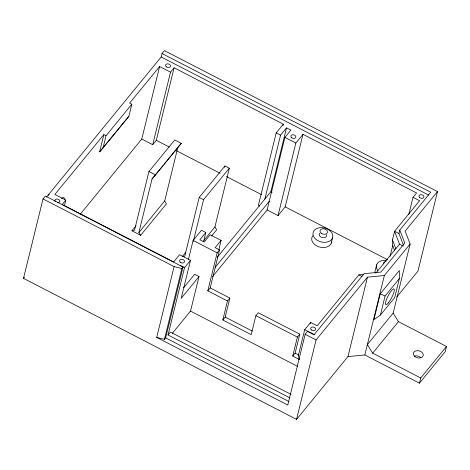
<?xml version="1.0" encoding="UTF-8"?>
<svg xmlns="http://www.w3.org/2000/svg" width="470" height="470" viewBox="0 0 470 470"><rect width="100%" height="100%" fill="white"/><g stroke="black" fill="none" stroke-linecap="round" stroke-linejoin="round"><path stroke-width="0.7" d="M46.407 197.194L161.181 56.976L162.032 53.521L164.412 50.613L437.5 191.596L405.152 231.111L410.122 244.024L384.343 275.52L367.464 277.153L347.953 356.601L296.558 419.387L23.5 278.369L43.017 198.922L45.396 196.013L183.03 267.066L165.64 337.877L164.447 339.334L156.704 337.407L174.094 266.596L43.017 198.922M64.396 205.778L65.794 200.091L54.867 194.451L103.852 134.608L106.038 135.736L103.065 147.827L99.611 151.88L103.852 134.608M103.065 147.827L128.851 116.331L131.817 104.24L129.632 103.112L159.6 66.505L170.522 72.145L152.709 144.678L141.781 139.044L159.6 66.505M152.709 144.678L156.281 140.319L174.094 67.78L283.328 124.174L282.981 125.596M148.943 171.509L134.526 230.218L131.917 230.817L140.653 235.329L166.439 203.833L164.676 200.978L177.825 147.451L181.279 143.397L174.728 140.013L148.943 171.509L155.5 174.893L181.279 143.397M140.653 235.329L138.897 232.48L152.045 178.947L163.09 165.452M203.874 240.423L214.925 226.922L229.342 168.213L224.977 165.957L199.192 197.453L184.775 256.162L182.818 256.614M164.447 339.334L181.843 268.523L183.03 267.066M289.937 397.914L168.019 334.969L184.563 267.612L190.514 260.339L179.593 254.699L173.642 261.972L62.222 204.456L65.794 200.091M188.405 259.605L193.111 240.429L201.448 230.253L205.819 232.503L203.557 241.715M193.311 241.445L203.563 199.709L229.342 168.213M190.514 260.339L181.185 298.338L199.01 276.56L194.639 274.304L183.67 287.705M224.631 167.373L224.977 165.957M172.314 333.353L190.526 311.099L199.01 276.56M299.061 359.35L292.722 356.072L295.101 353.164L299.766 334.17L258.259 312.738L255.874 315.646L251.209 334.646L222.809 319.982L227.474 300.982L207.811 290.836L217.146 252.837L219.525 249.928L215.154 247.672L221.112 240.399L210.184 234.759L204.233 242.032L199.862 239.776L205.819 232.503M218.844 249.629L221.112 240.399M207.811 290.836L210.196 287.922L219.525 249.928M222.809 319.982L225.189 317.074L229.854 298.074L210.196 287.922M283.328 124.174L276.19 132.898L258.371 205.425L259.622 206.072M217.234 257.26L264.874 199.057L280.555 135.154L286.506 127.881L290.877 130.137L284.926 137.41L267.107 209.949L212.528 276.624M264.874 199.057L270.826 191.795L286.506 127.881M267.107 209.949L278.034 215.589L295.847 143.05L302.991 134.326L416.596 192.97L413.024 197.335L408.835 214.402M278.034 215.589L285.173 206.859L302.991 134.326M292.722 356.072L297.387 337.078L299.766 334.17M363.786 274.415L358.863 274.891L317.197 325.792L310.647 322.408L304.724 329.646L298.356 355.549L299.202 359.638M162.032 53.521L430.749 192.248L399.8 230.065L404.77 242.972L380.959 272.06L364.086 273.693L314.095 334.757L307.545 331.373L305.147 334.299L287.787 405.075L156.704 337.407M310.3 323.812L310.647 322.408M331.303 243.013L332.572 237.832A10.093 7.162 13.8 0 0 320.088 227.68A10.093 7.162 13.8 0 0 316.04 239.436A10.093 7.162 13.8 0 0 332.572 237.832M296.558 419.387L316.069 339.939L367.464 277.153M376.582 264.839L375.313 270.021A10.093 7.162 13.8 0 0 375.23 273.152M390.106 256.25L392.72 245.622L392.456 239.894L394.577 231.263L419.581 200.719L413.024 197.335M347.953 356.601L364.826 354.968L384.343 275.52M380.271 293.791L373.909 319.7L380.412 315.029L394.7 297.575L399.365 278.575L399.318 270.52L380.271 293.791L385.083 296.029L399.365 278.575M403.395 245.07L398.948 233.514L399.8 230.065M380.412 315.029L385.083 296.029M364.826 354.968L419.446 383.162L420.721 377.98L372.657 353.17L367.376 344.604L393.155 313.108L410.122 244.024M437.5 191.596L417.989 271.043L396.727 297.011M393.155 313.108L398.437 321.674L446.5 346.484L445.225 351.666L419.446 383.162M106.038 135.736L131.817 104.24M99.611 151.88L128.851 116.331M170.522 72.145L174.094 67.78M23.5 278.369L24.428 277.23M80.147 214.338L141.781 139.044M164.012 164.324L177.825 147.451M131.917 230.817L136.059 225.759M138.897 232.48L164.676 200.978M182.624 256.197L185.85 252.261M211.618 235.964L216.682 229.777L214.925 226.922M215.125 267.436L269.245 201.319M168.019 334.969L170.399 332.067L290.989 394.365M227.474 300.982L229.854 298.074M376.2 272.7L399.553 244.171L394.577 231.263L398.948 233.514M372.657 353.17L398.437 321.674M420.721 377.98L446.5 346.484M152.045 178.947L155.5 174.893M174.094 266.596L181.843 268.523M161.181 56.976L428.599 195.032M276.19 132.898L280.555 135.154M284.926 137.41L295.847 143.05M399.553 244.171L403.295 246.104M270.826 191.795L272.077 192.436M156.281 140.319L169.282 147.034M176.432 150.723L220.001 173.213M226.499 176.573L261.614 194.697M285.173 206.859L387.744 259.81M358.863 274.891L361.988 276.501M199.192 197.453L203.563 199.709M193.111 240.429L217.146 252.837M180.192 265.356L184.563 267.612M304.724 329.646L314.36 334.622M305.147 334.299L316.069 339.939M255.874 315.646L297.387 337.078M225.189 317.074L252.302 331.068M295.101 353.164L298.908 355.132M190.526 311.099L297.481 366.318M165.64 337.877L288.862 401.492M392.456 239.894L395.858 248.73M392.72 245.622L394.524 250.31M414.452 356.113A5.047 3.584 13.8 0 1 420.474 357.294M61.617 198.499A12.62 2.849 -62.7 0 1 64.325 199.462M55.231 201.601A2.526 1.792 13.8 0 1 56.447 199.11A2.526 1.792 13.8 0 1 59.796 200.837A2.526 1.792 13.8 0 1 57.416 202.729M377.762 270.473A10.093 7.162 13.8 0 1 386.011 260.398M326.48 234.636A3.784 2.685 13.8 0 1 322.502 237.644A3.784 2.685 13.8 0 1 319.623 233.29M331.562 241.792A10.093 7.162 13.8 0 1 318.872 246.821A10.093 7.162 13.8 0 1 312.891 235.652M383.373 263.864A3.784 2.685 13.8 0 1 386.052 261.496M48.434 195.473A12.62 2.849 -62.7 0 1 49.227 194.445M414.887 356.565A5.047 3.584 13.8 0 0 423.153 355.767A5.047 3.584 13.8 0 0 416.908 350.685A5.047 3.584 13.8 0 0 414.887 356.565M388.408 302.845A8.836 1.998 -62.7 0 0 394.242 289.373A8.836 1.998 -62.7 0 0 387.022 298.186A8.836 1.998 -62.7 0 0 388.408 302.845M311.434 329.964A2.526 1.792 13.8 0 0 315.564 329.558A2.526 1.792 13.8 0 0 312.438 327.02A2.526 1.792 13.8 0 0 311.434 329.964M291.647 137.704A2.526 1.792 13.8 0 0 295.783 137.305A2.526 1.792 13.8 0 0 292.663 134.767A2.526 1.792 13.8 0 0 291.647 137.704M166.321 66.799A2.526 1.792 13.8 0 0 170.457 66.399A2.526 1.792 13.8 0 0 167.338 63.861A2.526 1.792 13.8 0 0 166.321 66.799M180.363 262.272A2.526 1.792 13.8 0 0 184.493 261.872A2.526 1.792 13.8 0 0 181.373 259.328A2.526 1.792 13.8 0 0 180.363 262.272M419.745 197.629A2.526 1.792 13.8 0 0 423.881 197.23A2.526 1.792 13.8 0 0 420.762 194.692A2.526 1.792 13.8 0 0 419.745 197.629M321.174 233.196A3.784 2.685 13.8 0 0 327.379 232.597A3.784 2.685 13.8 0 0 322.696 228.79A3.784 2.685 13.8 0 0 321.174 233.196"/></g></svg>
